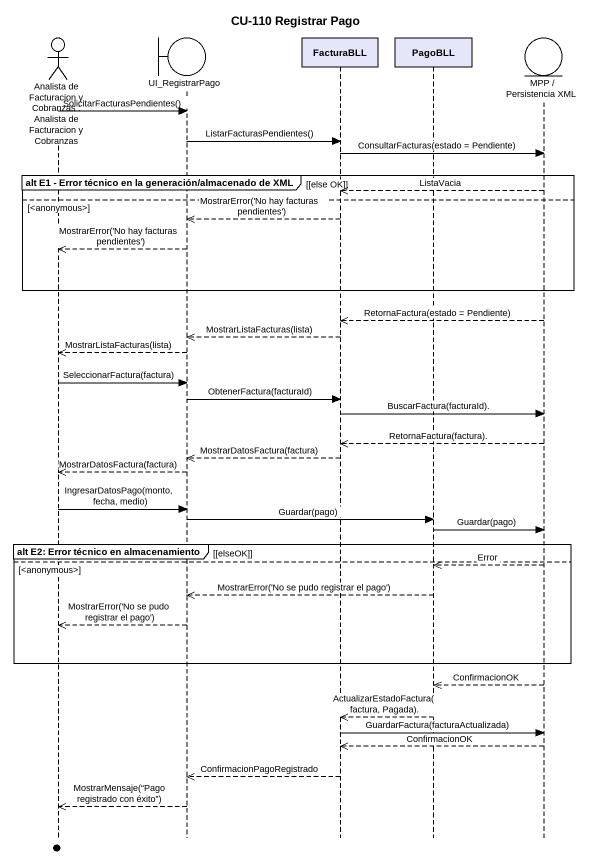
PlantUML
@startuml
title CU-110 Registrar Pago
hide footbox
actor "Analista de Facturacion y Cobranzas : Analista de Facturacion y Cobranzas" as Analista_de_Facturacion_y
boundary UI_RegistrarPago
participant FacturaBLL #E6E6FA
participant PagoBLL #E6E6FA
entity "MPP / Persistencia XML" as MPP_Persistencia_XML

Analista_de_Facturacion_y -> UI_RegistrarPago : SolicitarFacturasPendientes()
UI_RegistrarPago -> FacturaBLL : ListarFacturasPendientes()
FacturaBLL -> MPP_Persistencia_XML : ConsultarFacturas(estado = Pendiente)
group alt E1 - Error técnico en la generación/almacenado de XML [[else OK]]
  MPP_Persistencia_XML -->> FacturaBLL : ListaVacia
else <anonymous>
  FacturaBLL -->> UI_RegistrarPago : MostrarError('No hay facturas pendientes')
  UI_RegistrarPago -->> Analista_de_Facturacion_y : MostrarError('No hay facturas pendientes')
end
MPP_Persistencia_XML -->> FacturaBLL : RetornaFactura(estado = Pendiente)
FacturaBLL -->> UI_RegistrarPago : MostrarListaFacturas(lista)
UI_RegistrarPago -->> Analista_de_Facturacion_y : MostrarListaFacturas(lista)
Analista_de_Facturacion_y -> UI_RegistrarPago : SeleccionarFactura(factura)
UI_RegistrarPago -> FacturaBLL : ObtenerFactura(facturaId)
FacturaBLL -> MPP_Persistencia_XML : BuscarFactura(facturaId).
MPP_Persistencia_XML -->> FacturaBLL : RetornaFactura(factura).
FacturaBLL -->> UI_RegistrarPago : MostrarDatosFactura(factura)
UI_RegistrarPago -->> Analista_de_Facturacion_y : MostrarDatosFactura(factura)
Analista_de_Facturacion_y -> UI_RegistrarPago : IngresarDatosPago(monto, fecha, medio)
UI_RegistrarPago -> PagoBLL : Guardar(pago)
PagoBLL -> MPP_Persistencia_XML : Guardar(pago)
group alt E2: Error técnico en almacenamiento [[elseOK]]
else <anonymous>
  MPP_Persistencia_XML -->> PagoBLL : Error
  PagoBLL -->> UI_RegistrarPago : MostrarError('No se pudo registrar el pago')
  UI_RegistrarPago -->> Analista_de_Facturacion_y : MostrarError('No se pudo registrar el pago')
end
MPP_Persistencia_XML -->> PagoBLL : ConfirmacionOK
PagoBLL -->> FacturaBLL : ActualizarEstadoFactura(factura, Pagada).
FacturaBLL -> MPP_Persistencia_XML : GuardarFactura(facturaActualizada)
MPP_Persistencia_XML -->> FacturaBLL : ConfirmacionOK
FacturaBLL -->> UI_RegistrarPago : ConfirmacionPagoRegistrado
UI_RegistrarPago -->> Analista_de_Facturacion_y : MostrarMensaje(“Pago registrado con éxito”)
@enduml
